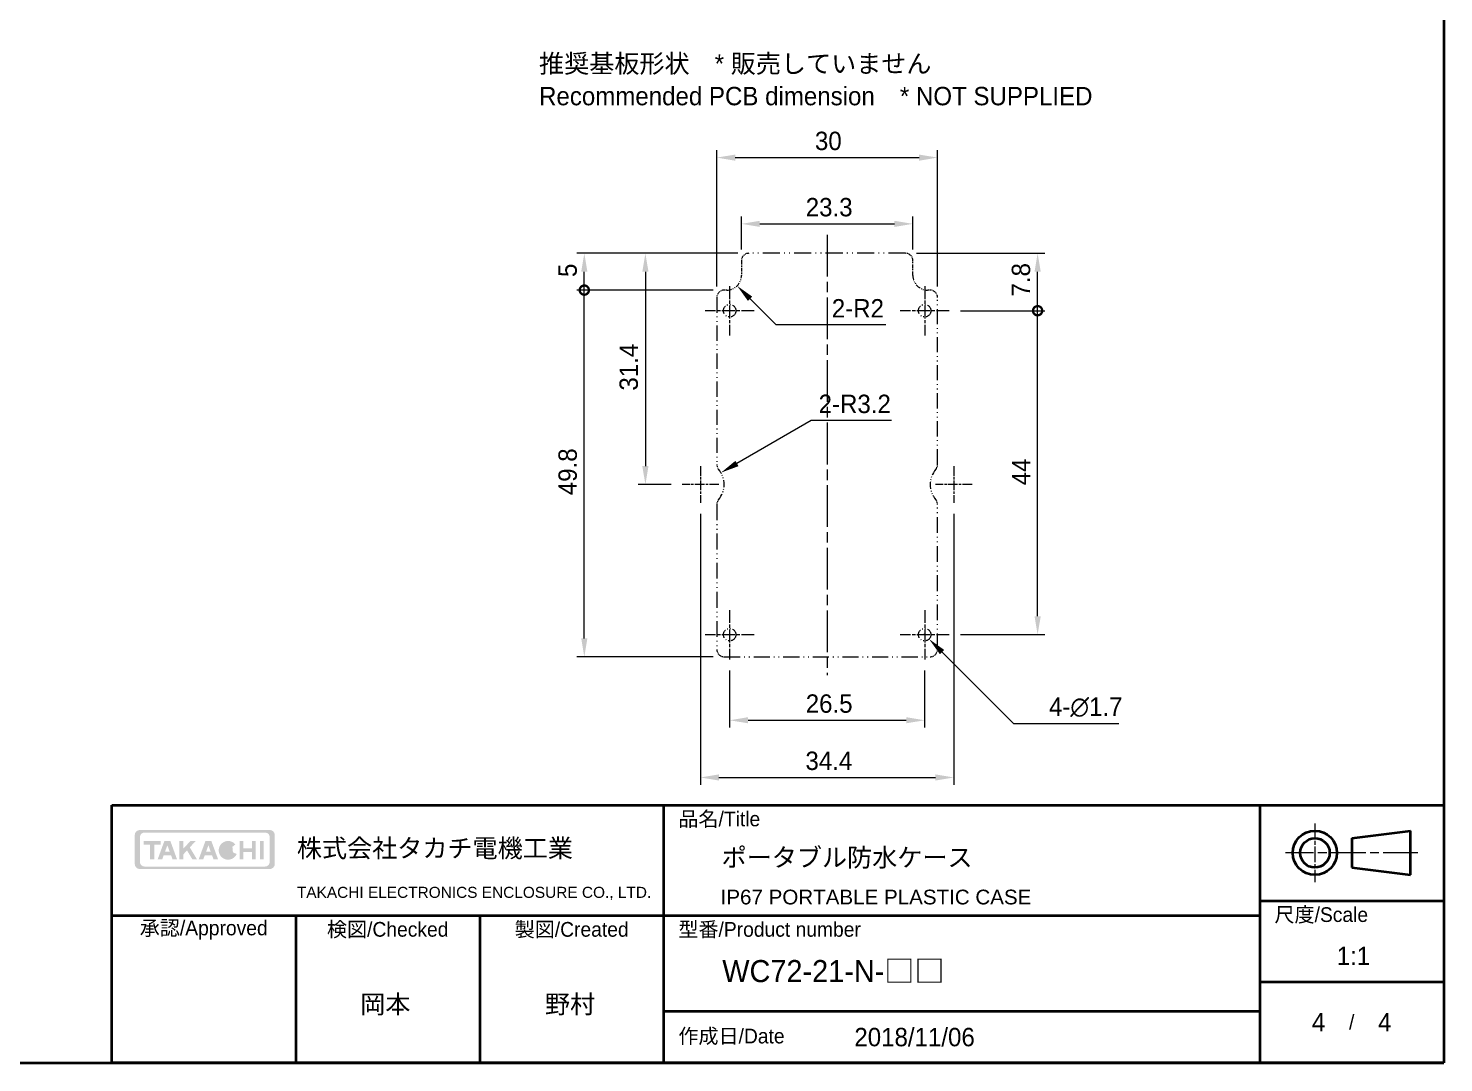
# Model space of a CAD drawing. Header units: millimetres. Extents: x 0 to 1594, y 0 to 281.
# Drawn here: x 1401.7 to 1594, y 0 to 140.5 of the extents above; entities that cross this region are included whole.
import ezdxf
from ezdxf.enums import TextEntityAlignment as Align

# ---------------------------------------------------------------- set-up
doc = ezdxf.new("R2010")
doc.units = ezdxf.units.MM
doc.linetypes.add('CHAIN', pattern=[0.3543, 0.2362, -0.0295, 0.0591, -0.0295])
doc.linetypes.add('DASH_DOUBLE_DOT', pattern=[0.4398, 0.24, -0.06, 0.0098, -0.06, 0.01, -0.06])
doc.layers.get('Defpoints').update_dxf_attribs({"lineweight": 25})
for name, color, linetype, lineweight in [('Border (ISO)', 7, 'Continuous', 35), ('Dimension (ISO)', 7, 'Continuous', 18), ('Symbol (ISO)', 7, 'Continuous', 18), ('Title (ISO)', 7, 'Continuous', 35), ('Visible (ISO)', 7, 'Continuous', 35)]:
    doc.layers.add(name, color=color, linetype=linetype, lineweight=lineweight)
for name, color, linetype, lineweight, true_color in [('Center Mark (ISO)', 7, 'Continuous', 18, 0x80ffff), ('Centerline (ISO)', 7, 'Continuous', 18, 0x80ffff), ('Hatch (ISO)', 1, 'Continuous', 18, 0xff0000)]:
    doc.layers.add(name, color=color, linetype=linetype, lineweight=lineweight, true_color=true_color)
doc.styles.add('Note Text (TK)', font='')
doc.styles.add('文字スタイル40', font='')
doc.styles.add('文字スタイル67', font='arial.ttf')
doc.styles.get('Note Text (TK)').set_extended_font_data('MS PGothic')
doc.styles.get('文字スタイル40').set_extended_font_data('MS PGothic')
doc.dimstyles.new('Default - Method 1b (TK)', dxfattribs={"dimtxt": 2.5, "dimasz": 2.5, "dimexe": 1, "dimexo": 1.5, "dimgap": 1, "dimtad": 1, "dimtoh": 1, "dimrnd": 1e-08, "dimdsep": 46, "dimtxsty": 'Note Text (TK)', "dimcen": 0.09, "dimdle": 5, "dimclrd": 100, "dimclre": 100, "dimclrt": 7, "dimadec": 1, "dimazin": 1, "dimtfac": 1, "dimtmove": 0, "dimatfit": 3, "dimfxl": 0, "dimtolj": 1, "dimlwd": -1, "dimlwe": -1, "dimarcsym": 0})

# ---------------------------------------------------------------- blocks, each defined once
blk = doc.blocks.new('図面枠 tk図枠')
at = {"layer": 'Border (ISO)'}
for p in [(405.5, 289), (14.5, 8)]:
    blk.add_line(p, (405.5, 8), dxfattribs=at)
blk = doc.blocks.new('表題欄 tk表題欄')
at = {"layer": 'Hatch (ISO)'}
h = blk.add_hatch(color=256, dxfattribs=at)
edge = h.paths.add_edge_path(flags=0)
edge.add_arc((95.58, 236.3), 0.596, 270, 360)
edge.add_line((96.17, 236.3), (96.17, 239.71))
edge.add_arc((95.58, 239.71), 0.596, 0, 90)
edge.add_line((95.58, 240.31), (79.14, 240.31))
edge.add_arc((79.14, 239.71), 0.596, 90, 180)
edge.add_line((78.54, 239.71), (78.54, 236.3))
edge.add_arc((79.14, 236.3), 0.596, 180, 270)
edge.add_line((79.14, 235.7), (95.58, 235.7))
edge = h.paths.add_edge_path()
edge.add_line((77.84, 239.96), (77.84, 236.05))
edge.add_arc((78.54, 236.05), 0.702, 180, 270)
edge.add_line((78.54, 235.35), (96.17, 235.35))
edge.add_arc((96.17, 236.05), 0.702, 270, 360)
edge.add_line((96.87, 236.05), (96.87, 239.96))
edge.add_arc((96.17, 239.96), 0.702, 0, 90)
edge.add_line((96.17, 240.66), (78.54, 240.66))
edge.add_arc((78.54, 239.96), 0.702, 90, 180)
for points in [[(79.07, 239.15), (79.07, 238.66), (79.92, 238.66), (79.92, 236.66), (80.51, 236.66), (80.51, 238.66), (81.36, 238.66), (81.36, 239.15)], [(85.68, 236.66), (84.94, 237.89), (84.42, 237.32), (84.42, 236.66), (83.9, 236.66), (83.9, 239.15), (84.42, 239.15), (84.42, 238.1), (85.39, 239.15), (86.11, 239.15), (85.32, 238.3), (86.3, 236.66)], [(92.09, 239.15), (92.09, 236.66), (92.61, 236.66), (92.61, 237.66), (93.77, 237.66), (93.77, 236.66), (94.29, 236.66), (94.29, 239.15), (93.77, 239.15), (93.77, 238.15), (92.61, 238.15), (92.61, 239.15)], [(94.84, 239.15), (94.84, 236.66), (95.36, 236.66), (95.36, 239.15)]]:
    blk.add_hatch(color=256, dxfattribs=at).paths.add_polyline_path(points)
h = blk.add_hatch(color=256, dxfattribs=at)
h.paths.add_polyline_path([(82.59, 237.71), (81.95, 237.71), (82.27, 238.58)], flags=0)
h.paths.add_polyline_path([(82.78, 237.2), (81.76, 237.2), (81.57, 236.66), (80.95, 236.66), (81.86, 239.15), (82.68, 239.15), (83.59, 236.66), (82.98, 236.66)])
h = blk.add_hatch(color=256, dxfattribs=at)
h.paths.add_polyline_path([(87.53, 237.71), (88.16, 237.71), (87.85, 238.58)], flags=0)
h.paths.add_polyline_path([(87.14, 236.66), (87.34, 237.2), (88.35, 237.2), (88.55, 236.66), (89.17, 236.66), (88.25, 239.15), (87.44, 239.15), (86.52, 236.66)])
h = blk.add_hatch(color=256, dxfattribs=at)
edge = h.paths.add_edge_path()
edge.add_arc((90.52, 237.9), 1.27, 38.5505, 336.582)
edge.add_line((91.69, 237.4), (91.17, 237.62))
edge.add_ellipse((90.52, 237.9), major_axis=(0, -0.8), ratio=0.867347, start_angle=124.651, end_angle=429.4109, ccw=False)
edge.add_line((91.09, 238.36), (91.52, 238.7))
at = {"layer": 'Title (ISO)'}
for p, q in [((74.71, 244.05), (255.71, 244.05)), ((74.71, 209.05), (74.71, 244.05)), ((149.71, 244.05), (149.71, 209.05)), ((230.71, 244.05), (230.71, 209.05)), ((255.71, 244.05), (255.71, 209.05)), ((243.21, 239.55), (251.21, 240.55)), ((251.21, 234.55), (251.21, 240.55)), ((243.21, 239.55), (243.21, 235.55)), ((243.21, 235.55), (251.21, 234.55)), ((230.71, 231.05), (255.71, 231.05)), ((74.71, 229.05), (230.71, 229.05)), ((99.71, 229.05), (99.71, 209.05)), ((124.71, 229.05), (124.71, 209.05)), ((230.71, 220.05), (255.71, 220.05)), ((149.71, 216.05), (230.71, 216.05)), ((255.71, 209.05), (74.71, 209.05))]:
    blk.add_line(p, q, dxfattribs=at)
at = {"layer": 'Title (ISO)', "color": 4, "linetype": 'CHAIN', "lineweight": 18, "ltscale": 8.88956, "true_color": 0x00ffff}
blk.add_line((238.21, 241.55), (238.21, 233.55), dxfattribs=at)
at = {"layer": 'Title (ISO)', "color": 4, "linetype": 'CHAIN', "lineweight": 18, "ltscale": 20.001633, "true_color": 0x00ffff}
blk.add_line((252.21, 237.55), (234.21, 237.55), dxfattribs=at)
at = {"layer": 'Title (ISO)'}
for radius in [3, 2]:
    blk.add_circle((238.21, 237.55), radius, dxfattribs=at)
at = {"layer": 'Title (ISO)', "color": 1, "true_color": 0xff0000, "char_height": 2, "line_spacing_factor": 1.5, "style": 'Note Text (TK)'}
for s, insert, attachment_point in [('\\fＭＳ Ｐゴシック|b0|i0;\\H2.0000;品名/Title', (151.71, 242.05), 4), ('\\fＭＳ Ｐゴシック|b0|i0;\\H2.0000;尺度/Scale', (232.71, 229.05), 4), ('\\fＭＳ Ｐゴシック|b0|i0;\\H2.0000;承認/Approved', (87.21, 227.05), 5), ('\\fＭＳ Ｐゴシック|b0|i0;\\H2.0000;検図/Checked', (112.21, 227.05), 5), ('\\fＭＳ Ｐゴシック|b0|i0;\\H2.0000;製図/Created', (137.21, 227.05), 5), ('\\fＭＳ Ｐゴシック|b0|i0;\\H2.0000;型番/Product number', (151.71, 227.05), 4), ('\\fＭＳ Ｐゴシック|b0|i0;\\H2.0000;作成日/Date', (151.71, 212.55), 4)]:
    blk.add_mtext(s, dxfattribs=dict(at, insert=insert, attachment_point=attachment_point))
at = {"layer": 'Title (ISO)', "color": 7, "line_spacing_factor": 1.5, "style": 'Note Text (TK)'}
for s, insert, char_height, attachment_point in [('株式会社タカチ電機工業', (99.87, 238.05), 2.5, 4), ('\\fArial|b0|i0;\\H1.4986;TAKACHI ELECTRONICS ENCLOSURE CO., LTD.', (99.87, 232.05), 1.4986, 4), ('\\fＭＳ Ｐゴシック|b0|i0;\\H2.0000;/', (243.21, 214.55), 2, 5)]:
    blk.add_mtext(s, dxfattribs=dict(at, insert=insert, char_height=char_height, attachment_point=attachment_point))
at = {"layer": 'Title (ISO)', "color": 7}
for tag, p, height, style in [('<品名>_001', (157.58, 235.68), 2.5, 'Note Text (TK)'), ('<Title>_001', (157.45, 230.55), 2, '文字スタイル67'), ('<尺度>_001', (241.17, 222.3), 2.5, 'Note Text (TK)'), ('<型番>_001', (157.67, 219.99), 3, '文字スタイル40'), ('<検図>_001', (108.48, 215.75), 2.5, 'Note Text (TK)'), ('<製図>_001', (133.58, 215.75), 2.5, 'Note Text (TK)'), ('<ページ_No.>_001', (237.95, 213.3), 2.5, 'Note Text (TK)'), ('<総ページ数>_001', (246.79, 213.3), 2.5, 'Note Text (TK)'), ('作成日_001', (175.63, 211.28), 2.5, 'Note Text (TK)')]:
    blk.add_attdef(tag, p, '', height=height, dxfattribs=dict(at, style=style))
at = {"layer": 'Title (ISO)', "color": 7, "style": 'Note Text (TK)'}
blk.add_attdef('<承認>', text='', height=2.5, dxfattribs=at).set_placement((87.21, 217.05), align=Align.MIDDLE_CENTER)
blk = doc.blocks.new('*D154')
at = {"layer": 'Defpoints', "color": 0, "transparency": 16777216}
for p in [(1521.87, 113.94), (1498.57, 108.94), (1521.87, 108.94)]:
    blk.add_point(p, dxfattribs=at)
at = {"layer": 'Dimension (ISO)', "color": 100, "transparency": 16777216}
for p, q in [((1498.57, 110.44), (1498.57, 114.94)), ((1501.07, 113.94), (1519.37, 113.94)), ((1521.87, 110.44), (1521.87, 114.94))]:
    blk.add_line(p, q, dxfattribs=at)
for points in [[(1501.07, 114.35), (1501.07, 113.52), (1498.57, 113.94)], [(1519.37, 114.35), (1519.37, 113.52), (1521.87, 113.94)]]:
    blk.add_solid(points, dxfattribs=at)
at = {"layer": 'Dimension (ISO)', "color": 7, "transparency": 16777216, "insert": (1507.31, 116.19), "char_height": 2.5, "attachment_point": 4, "style": 'Note Text (TK)'}
blk.add_mtext('\\A1;23.3', dxfattribs=at)
blk = doc.blocks.new('*D155')
at = {"layer": 'Defpoints', "color": 0, "transparency": 16777216}
for p in [(1525.22, 122.94), (1495.22, 103.94), (1525.22, 103.94)]:
    blk.add_point(p, dxfattribs=at)
at = {"layer": 'Dimension (ISO)', "color": 100, "transparency": 16777216}
for p, q in [((1495.22, 105.44), (1495.22, 123.94)), ((1525.22, 105.44), (1525.22, 123.94)), ((1497.72, 122.94), (1522.72, 122.94))]:
    blk.add_line(p, q, dxfattribs=at)
for points in [[(1497.72, 123.35), (1497.72, 122.52), (1495.22, 122.94)], [(1522.72, 123.35), (1522.72, 122.52), (1525.22, 122.94)]]:
    blk.add_solid(points, dxfattribs=at)
at = {"layer": 'Dimension (ISO)', "color": 7, "transparency": 16777216, "insert": (1508.56, 125.19), "char_height": 2.5, "attachment_point": 4, "style": 'Note Text (TK)'}
blk.add_mtext('\\A1;30', dxfattribs=at)
blk = doc.blocks.new('*D156')
at = {"layer": 'Defpoints', "color": 0, "transparency": 16777216}
for p in [(1499.57, 109.94), (1485.52, 78.54), (1490.52, 78.54)]:
    blk.add_point(p, dxfattribs=at)
at = {"layer": 'Dimension (ISO)', "color": 100, "transparency": 16777216}
for p, q in [((1498.07, 109.94), (1484.52, 109.94)), ((1485.52, 107.44), (1485.52, 81.04)), ((1489.02, 78.54), (1484.52, 78.54))]:
    blk.add_line(p, q, dxfattribs=at)
for points in [[(1485.1, 107.44), (1485.94, 107.44), (1485.52, 109.94)], [(1485.1, 81.04), (1485.94, 81.04), (1485.52, 78.54)]]:
    blk.add_solid(points, dxfattribs=at)
at = {"layer": 'Dimension (ISO)', "color": 7, "transparency": 16777216, "insert": (1483.27, 91.29), "char_height": 2.5, "attachment_point": 4, "rotation": 90, "style": 'Note Text (TK)'}
blk.add_mtext('\\A1;31.4', dxfattribs=at)
blk = doc.blocks.new('_DotSmall')
at = {"color": 0, "linetype": 'ByBlock', "const_width": 0.5}
blk.add_lwpolyline([(-0.0625, 0, 1), (0.0625, 0, 1)], format="xyb", close=True, dxfattribs=at)
blk = doc.blocks.new('*D157')
at = {"layer": 'Defpoints', "color": 0, "transparency": 16777216}
for p in [(1477.22, 109.94), (1499.57, 109.94), (1496.22, 104.94)]:
    blk.add_point(p, dxfattribs=at)
at = {"layer": 'Dimension (ISO)', "color": 100, "transparency": 16777216}
for p, q in [((1498.07, 109.94), (1476.22, 109.94)), ((1477.22, 104.94), (1477.22, 107.44)), ((1494.72, 104.94), (1476.22, 104.94))]:
    blk.add_line(p, q, dxfattribs=at)
blk.add_solid([(1476.8, 107.44), (1477.64, 107.44), (1477.22, 109.94)], dxfattribs=at)
at = {"layer": 'Dimension (ISO)', "color": 100, "transparency": 16777216, "xscale": 2.5, "yscale": 2.5, "zscale": 2.5, "rotation": 270}
blk.add_blockref('_DotSmall', (1477.22, 104.94), dxfattribs=at)
at = {"layer": 'Dimension (ISO)', "color": 7, "transparency": 16777216, "insert": (1474.97, 106.72), "char_height": 2.5, "attachment_point": 4, "rotation": 90, "style": 'Note Text (TK)'}
blk.add_mtext('\\A1;5', dxfattribs=at)
blk = doc.blocks.new('*D158')
at = {"layer": 'Defpoints', "color": 0, "transparency": 16777216}
for p in [(1477.22, 104.94), (1496.22, 104.94), (1496.22, 55.14)]:
    blk.add_point(p, dxfattribs=at)
at = {"layer": 'Dimension (ISO)', "color": 100, "transparency": 16777216}
for p, q in [((1494.72, 104.94), (1476.22, 104.94)), ((1477.22, 57.64), (1477.22, 104.94)), ((1494.72, 55.14), (1476.22, 55.14))]:
    blk.add_line(p, q, dxfattribs=at)
blk.add_solid([(1476.8, 57.64), (1477.64, 57.64), (1477.22, 55.14)], dxfattribs=at)
at = {"layer": 'Dimension (ISO)', "color": 100, "transparency": 16777216, "xscale": 2.5, "yscale": 2.5, "zscale": 2.5, "rotation": 90}
blk.add_blockref('_DotSmall', (1477.22, 104.94), dxfattribs=at)
at = {"layer": 'Dimension (ISO)', "color": 7, "transparency": 16777216, "insert": (1474.97, 77.08), "char_height": 2.5, "attachment_point": 4, "rotation": 90, "style": 'Note Text (TK)'}
blk.add_mtext('\\A1;49.8', dxfattribs=at)
blk = doc.blocks.new('*D159')
at = {"layer": 'Defpoints', "color": 0, "transparency": 16777216}
for p in [(1496.97, 54.79), (1523.47, 54.79), (1523.47, 46.51)]:
    blk.add_point(p, dxfattribs=at)
at = {"layer": 'Dimension (ISO)', "color": 100, "transparency": 16777216}
for p, q in [((1496.97, 53.29), (1496.97, 45.51)), ((1523.47, 53.29), (1523.47, 45.51)), ((1499.47, 46.51), (1520.97, 46.51))]:
    blk.add_line(p, q, dxfattribs=at)
for points in [[(1499.47, 46.93), (1499.47, 46.1), (1496.97, 46.51)], [(1520.97, 46.93), (1520.97, 46.1), (1523.47, 46.51)]]:
    blk.add_solid(points, dxfattribs=at)
at = {"layer": 'Dimension (ISO)', "color": 7, "transparency": 16777216, "insert": (1507.31, 48.76), "char_height": 2.5, "attachment_point": 4, "style": 'Note Text (TK)'}
blk.add_mtext('\\A1;26.5', dxfattribs=at)
blk = doc.blocks.new('*D160')
at = {"layer": 'Defpoints', "color": 0, "transparency": 16777216}
for p in [(1493.02, 76.04), (1527.42, 76.04), (1527.42, 38.74)]:
    blk.add_point(p, dxfattribs=at)
at = {"layer": 'Dimension (ISO)', "color": 100, "transparency": 16777216}
for p, q in [((1493.02, 74.54), (1493.02, 37.74)), ((1527.42, 74.54), (1527.42, 37.74)), ((1495.52, 38.74), (1524.92, 38.74))]:
    blk.add_line(p, q, dxfattribs=at)
for points in [[(1495.52, 39.16), (1495.52, 38.32), (1493.02, 38.74)], [(1524.92, 39.16), (1524.92, 38.32), (1527.42, 38.74)]]:
    blk.add_solid(points, dxfattribs=at)
at = {"layer": 'Dimension (ISO)', "color": 7, "transparency": 16777216, "insert": (1507.27, 40.99), "char_height": 2.5, "attachment_point": 4, "style": 'Note Text (TK)'}
blk.add_mtext('\\A1;34.4', dxfattribs=at)
blk = doc.blocks.new('*D161')
at = {"layer": 'Defpoints', "color": 0, "transparency": 16777216}
for p in [(1520.87, 109.94), (1538.82, 109.94), (1526.82, 102.14)]:
    blk.add_point(p, dxfattribs=at)
at = {"layer": 'Dimension (ISO)', "color": 100, "transparency": 16777216}
for p, q in [((1522.37, 109.94), (1539.82, 109.94)), ((1538.82, 102.14), (1538.82, 107.44)), ((1528.32, 102.14), (1539.82, 102.14))]:
    blk.add_line(p, q, dxfattribs=at)
blk.add_solid([(1538.4, 107.44), (1539.24, 107.44), (1538.82, 109.94)], dxfattribs=at)
at = {"layer": 'Dimension (ISO)', "color": 100, "transparency": 16777216, "xscale": 2.5, "yscale": 2.5, "zscale": 2.5, "rotation": 270}
blk.add_blockref('_DotSmall', (1538.82, 102.14), dxfattribs=at)
at = {"layer": 'Dimension (ISO)', "color": 7, "transparency": 16777216, "insert": (1536.57, 104.07), "char_height": 2.5, "attachment_point": 4, "rotation": 90, "style": 'Note Text (TK)'}
blk.add_mtext('\\A1;7.8', dxfattribs=at)
blk = doc.blocks.new('*D162')
at = {"layer": 'Defpoints', "color": 0, "transparency": 16777216}
for p in [(1526.82, 102.14), (1538.82, 102.14), (1526.82, 58.14)]:
    blk.add_point(p, dxfattribs=at)
at = {"layer": 'Dimension (ISO)', "color": 100, "transparency": 16777216}
for p, q in [((1528.32, 102.14), (1539.82, 102.14)), ((1538.82, 60.64), (1538.82, 102.14)), ((1528.32, 58.14), (1539.82, 58.14))]:
    blk.add_line(p, q, dxfattribs=at)
blk.add_solid([(1538.4, 60.64), (1539.24, 60.64), (1538.82, 58.14)], dxfattribs=at)
at = {"layer": 'Dimension (ISO)', "color": 100, "transparency": 16777216, "xscale": 2.5, "yscale": 2.5, "zscale": 2.5, "rotation": 90}
blk.add_blockref('_DotSmall', (1538.82, 102.14), dxfattribs=at)
at = {"layer": 'Dimension (ISO)', "color": 7, "transparency": 16777216, "insert": (1536.57, 78.43), "char_height": 2.5, "attachment_point": 4, "rotation": 90, "style": 'Note Text (TK)'}
blk.add_mtext('\\A1;44', dxfattribs=at)
blk = doc.blocks.new('*D163')
at = {"layer": 'Defpoints', "color": 0, "transparency": 16777216}
for p in [(1522.87, 58.74), (1524.07, 57.54)]:
    blk.add_point(p, dxfattribs=at)
at = {"layer": 'Dimension (ISO)', "color": 100, "transparency": 16777216}
for p, q in [((1523.38, 58.14), (1523.56, 58.14)), ((1523.47, 58.05), (1523.47, 58.23)), ((1535.58, 46.03), (1525.84, 55.77)), ((1549.84, 46.03), (1535.58, 46.03))]:
    blk.add_line(p, q, dxfattribs=at)
blk.add_solid([(1526.13, 56.06), (1525.55, 55.47), (1524.07, 57.54)], dxfattribs=at)
at = {"layer": 'Dimension (ISO)', "color": 7, "transparency": 16777216, "insert": (1540.36, 48.28), "char_height": 2.5, "attachment_point": 4, "style": 'Note Text (TK)'}
blk.add_mtext('\\A1;\\fＭＳ Ｐゴシック|b0|i0;\\H2.5000;4-∅1.7', dxfattribs=at)
blk = doc.blocks.new('*D164')
at = {"layer": 'Defpoints', "color": 0, "transparency": 16777216}
for p in [(1496.57, 106.94), (1497.99, 105.52)]:
    blk.add_point(p, dxfattribs=at)
at = {"layer": 'Dimension (ISO)', "color": 100, "transparency": 16777216}
for p, q in [((1503.29, 100.22), (1499.75, 103.76)), ((1518.21, 100.22), (1503.29, 100.22))]:
    blk.add_line(p, q, dxfattribs=at)
blk.add_solid([(1500.05, 104.05), (1499.46, 103.46), (1497.99, 105.52)], dxfattribs=at)
at = {"layer": 'Dimension (ISO)', "color": 7, "transparency": 16777216, "insert": (1510.85, 102.47), "char_height": 2.5, "attachment_point": 4, "style": 'Note Text (TK)'}
blk.add_mtext('\\A1;\\fＭＳ Ｐゴシック|b0|i0;\\H2.5000;2-R2', dxfattribs=at)
blk = doc.blocks.new('*D165')
at = {"layer": 'Defpoints', "color": 0, "transparency": 16777216}
for p in [(1495.79, 80.14), (1493.02, 78.54)]:
    blk.add_point(p, dxfattribs=at)
at = {"layer": 'Dimension (ISO)', "color": 100, "transparency": 16777216}
for p, q in [((1508.06, 87.22), (1497.96, 81.39)), ((1518.97, 87.22), (1508.06, 87.22))]:
    blk.add_line(p, q, dxfattribs=at)
blk.add_solid([(1497.75, 81.75), (1498.17, 81.03), (1495.79, 80.14)], dxfattribs=at)
at = {"layer": 'Dimension (ISO)', "color": 7, "transparency": 16777216, "insert": (1509.06, 89.47), "char_height": 2.5, "attachment_point": 4, "style": 'Note Text (TK)'}
blk.add_mtext('\\A1;\\fＭＳ Ｐゴシック|b0|i0;\\H2.5000;2-R3.2', dxfattribs=at)

msp = doc.modelspace()

# ---------------------------------------------------------------- linework, layer by layer
at = {"layer": 'Center Mark (ISO)', "linetype": 'CHAIN', "ltscale": 7.44499}
for p, q in [((1496.9711, 105.4877), (1496.9711, 98.7877)), ((1523.4711, 105.4877), (1523.4711, 98.7877)), ((1500.3211, 102.1377), (1493.6211, 102.1377)), ((1526.8211, 102.1377), (1520.1211, 102.1377)), ((1496.9711, 61.4877), (1496.9711, 54.7877)), ((1523.4711, 61.4877), (1523.4711, 54.7877)), ((1500.3211, 58.1377), (1493.6211, 58.1377)), ((1526.8211, 58.1377), (1520.1211, 58.1377))]:
    msp.add_line(p, q, dxfattribs=at)
at = {"layer": 'Center Mark (ISO)', "linetype": 'CHAIN', "ltscale": 5.555937}
for p, q in [((1493.0211, 81.0377), (1493.0211, 76.0377)), ((1527.4211, 81.0377), (1527.4211, 76.0377)), ((1495.5211, 78.5377), (1490.5211, 78.5377)), ((1529.9211, 78.5377), (1524.9211, 78.5377))]:
    msp.add_line(p, q, dxfattribs=at)
at = {"layer": 'Centerline (ISO)', "linetype": 'CHAIN', "ltscale": 23.990969}
msp.add_line((1510.2211, 112.4377), (1510.2211, 52.6377), dxfattribs=at)
at = {"layer": 'Visible (ISO)', "linetype": 'DASH_DOUBLE_DOT', "lineweight": 18, "ltscale": 9.686221}
msp.add_line((1520.8711, 109.9377), (1499.5711, 109.9377), dxfattribs=at)
at = {"layer": 'Visible (ISO)', "linetype": 'DASH_DOUBLE_DOT', "lineweight": 18, "ltscale": 1.790263}
for p, q in [((1498.5711, 108.9377), (1498.5711, 106.9377)), ((1521.8711, 106.9377), (1521.8711, 108.9377))]:
    msp.add_line(p, q, dxfattribs=at)
at = {"layer": 'Visible (ISO)', "linetype": 'DASH_DOUBLE_DOT', "lineweight": 18, "ltscale": 8.594705}
for p, q in [((1495.2211, 103.9377), (1495.2211, 81.258)), ((1525.2211, 81.258), (1525.2211, 103.9377))]:
    msp.add_line(p, q, dxfattribs=at)
at = {"layer": 'Visible (ISO)', "linetype": 'DASH_DOUBLE_DOT', "lineweight": 18, "ltscale": 0.313213}
for p, q in [((1496.5711, 104.9377), (1496.2211, 104.9377)), ((1524.2211, 104.9377), (1523.8711, 104.9377))]:
    msp.add_line(p, q, dxfattribs=at)
at = {"layer": 'Visible (ISO)', "linetype": 'DASH_DOUBLE_DOT', "lineweight": 18, "ltscale": 8.949389}
for p, q in [((1495.2211, 75.8174), (1495.2211, 56.1377)), ((1525.2211, 56.1377), (1525.2211, 75.8174))]:
    msp.add_line(p, q, dxfattribs=at)
at = {"layer": 'Visible (ISO)', "linetype": 'DASH_DOUBLE_DOT', "lineweight": 18, "ltscale": 9.095043}
msp.add_line((1496.2211, 55.1377), (1524.2211, 55.1377), dxfattribs=at)
at = {"layer": 'Visible (ISO)', "linetype": 'DASH_DOUBLE_DOT', "lineweight": 18, "ltscale": 4.780802}
for centre in [(1496.9711, 102.1377), (1523.4711, 102.1377), (1496.9711, 58.1377), (1523.4711, 58.1377)]:
    msp.add_circle(centre, 0.85, dxfattribs=at)
at = {"layer": 'Visible (ISO)', "linetype": 'DASH_DOUBLE_DOT', "lineweight": 18, "ltscale": 1.406048}
for centre, start, end in [((1499.5711, 108.9377), 90, 180), ((1520.8711, 108.9377), 0, 90), ((1496.2211, 103.9377), 90, 180), ((1524.2211, 103.9377), 0, 90), ((1496.2211, 56.1377), 180, 270), ((1524.2211, 56.1377), 270, 0)]:
    msp.add_arc(centre, 1, start, end, dxfattribs=at)
at = {"layer": 'Visible (ISO)', "linetype": 'DASH_DOUBLE_DOT', "lineweight": 18, "ltscale": 2.812195}
for centre, start, end in [((1496.5711, 106.9377), 270, 0), ((1523.8711, 106.9377), 180, 270)]:
    msp.add_arc(centre, 2, start, end, dxfattribs=at)
at = {"layer": 'Visible (ISO)', "linetype": 'DASH_DOUBLE_DOT', "lineweight": 18, "ltscale": 0.630598}
for centre, start, end in [((1496.2211, 81.258), 180, 220.367594), ((1524.2211, 81.258), 319.632406, 0), ((1496.2211, 75.8174), 139.632406, 180), ((1524.2211, 75.8174), 0, 40.367594)]:
    msp.add_arc(centre, 1, start, end, dxfattribs=at)
at = {"layer": 'Visible (ISO)', "linetype": 'DASH_DOUBLE_DOT', "lineweight": 18, "ltscale": 4.036366}
for centre, start, end in [((1493.0211, 78.5377), 319.632406, 40.367594), ((1527.4211, 78.5377), 139.632406, 220.367594)]:
    msp.add_arc(centre, 3.2, start, end, dxfattribs=at)

# ---------------------------------------------------------------- block references
msp.add_blockref('図面枠 tk図枠', (1188.5, -8))
ref = msp.add_blockref('表題欄 tk表題欄', (1338.2912, -209.0527))
ref.add_attrib('<品名>_001', 'ポータブル防水ケース', (1495.8722, 26.6293), dxfattribs={"layer": 'Title (ISO)', "color": 7, "height": 2.5, "style": 'Note Text (TK)'})
ref.add_attrib('<型番>_001', 'WC72-21-N-□□', (1495.9659, 10.9403), dxfattribs={"layer": 'Title (ISO)', "color": 7, "height": 3, "style": '文字スタイル40'})
ref.add_attrib('<尺度>_001', '1:1', (1579.4616, 13.25), dxfattribs={"layer": 'Title (ISO)', "color": 7, "height": 2.5, "style": 'Note Text (TK)'})
ref.add_attrib('作成日_001', '2018/11/06', (1513.9162, 2.2287), dxfattribs={"layer": 'Title (ISO)', "color": 7, "height": 2.5, "style": 'Note Text (TK)'})
ref.add_attrib('<検図>_001', '岡本', (1446.7713, 6.7003), dxfattribs={"layer": 'Title (ISO)', "color": 7, "height": 2.5, "style": 'Note Text (TK)'})
ref.add_attrib('<製図>_001', '野村', (1471.8707, 6.7003), dxfattribs={"layer": 'Title (ISO)', "color": 7, "height": 2.5, "style": 'Note Text (TK)'})
ref.add_attrib('<Title>_001', 'IP67 PORTABLE PLASTIC CASE', (1495.7394, 21.4993), dxfattribs={"layer": 'Title (ISO)', "color": 7, "height": 2, "style": '文字スタイル67'})
ref.add_attrib('<ページ_No.>_001', '4', (1576.0838, 4.25), dxfattribs={"layer": 'Title (ISO)', "color": 7, "height": 2.5, "style": 'Note Text (TK)'})
ref.add_attrib('<総ページ数>_001', '4', (1585.0838, 4.25), dxfattribs={"layer": 'Title (ISO)', "color": 7, "height": 2.5, "style": 'Note Text (TK)'})

# ---------------------------------------------------------------- texts
at = {"layer": 'Symbol (ISO)', "color": 7, "insert": (1471.069, 133.4828), "char_height": 2.5, "width": 78.333335, "attachment_point": 4, "line_spacing_factor": 1.058182, "style": 'Note Text (TK)'}
msp.add_mtext('{\\fＭＳ Ｐゴシック|b0|i0;推奨基板形状\u3000* 販売していません\\P\\fＭＳ Ｐゴシック|b0|i0;Recommended PCB dimension\u3000* NOT SUPPLIED}', dxfattribs=at)

# ---------------------------------------------------------------- dimensions: what is measured, and where the dimension line sits
at = {"layer": 'Dimension (ISO)', "color": 100, "true_color": 0x00ff3f}
for base, p1, p2, angle, override, picture, middle in [((1525.2211, 122.9377), (1495.2211, 103.9377), (1525.2211, 103.9377), 180, {"dimgap": 1, "dimtoh": 0, "dimdec": 2, "dimtol": 0, "dimlim": 0, "dimtp": 0, "dimtm": 0, "dimtdec": 2, "dimtofl": 0, "dimatfit": 1}, '*D155', (1510.2211, 122.9377)), ((1521.8711, 113.9377), (1498.5711, 108.9377), (1521.8711, 108.9377), 180, {"dimgap": 1, "dimtoh": 0, "dimdec": 2, "dimtol": 0, "dimlim": 0, "dimtp": 0, "dimtm": 0, "dimtdec": 2, "dimtofl": 0, "dimatfit": 1}, '*D154', (1510.2211, 113.9377)), ((1477.2211, 109.9377), (1496.2211, 104.9377), (1499.5711, 109.9377), 270, {"dimgap": 1, "dimtoh": 0, "dimdec": 2, "dimblk1": 'DotSmall', "dimsah": 1, "dimdle": 0, "dimtol": 0, "dimlim": 0, "dimtp": 0, "dimtm": 0, "dimtdec": 2, "dimtofl": 1, "dimatfit": 1}, '*D157', (1477.2211, 107.4477)), ((1485.5211, 78.5377), (1499.5711, 109.9377), (1490.5211, 78.5377), 90, {"dimgap": 1, "dimtoh": 0, "dimdec": 2, "dimtol": 0, "dimlim": 0, "dimtp": 0, "dimtm": 0, "dimtdec": 2, "dimtofl": 0, "dimatfit": 1}, '*D156', (1485.5211, 94.2377)), ((1538.8211, 109.9377), (1526.8211, 102.1377), (1520.8711, 109.9377), 270, {"dimgap": 1, "dimtoh": 0, "dimdec": 2, "dimblk1": 'DotSmall', "dimsah": 1, "dimdle": 0, "dimtol": 0, "dimlim": 0, "dimtp": 0, "dimtm": 0, "dimtdec": 2, "dimtofl": 0, "dimatfit": 1}, '*D161', (1538.8211, 106.0477)), ((1477.2211, 104.9377), (1496.2211, 55.1377), (1496.2211, 104.9377), 270, {"dimgap": 1, "dimtoh": 0, "dimdec": 2, "dimblk2": 'DotSmall', "dimsah": 1, "dimdle": 0, "dimtol": 0, "dimlim": 0, "dimtp": 0, "dimtm": 0, "dimtdec": 2, "dimtofl": 0, "dimatfit": 1}, '*D158', (1477.2211, 80.0277)), ((1538.8211, 102.1377), (1526.8211, 58.1377), (1526.8211, 102.1377), 270, {"dimgap": 1, "dimtoh": 0, "dimdec": 2, "dimblk2": 'DotSmall', "dimsah": 1, "dimdle": 0, "dimtol": 0, "dimlim": 0, "dimtp": 0, "dimtm": 0, "dimtdec": 2, "dimtofl": 0, "dimatfit": 1}, '*D162', (1538.8211, 80.1277)), ((1527.4211, 38.7399), (1493.0211, 76.0377), (1527.4211, 76.0377), 180, {"dimgap": 1, "dimtoh": 0, "dimdec": 2, "dimtol": 0, "dimlim": 0, "dimtp": 0, "dimtm": 0, "dimtdec": 2, "dimtofl": 0, "dimatfit": 1}, '*D160', (1510.2211, 38.7399)), ((1523.4711, 46.5147), (1496.9711, 54.7877), (1523.4711, 54.7877), 180, {"dimgap": 1, "dimtoh": 0, "dimdec": 2, "dimtol": 0, "dimlim": 0, "dimtp": 0, "dimtm": 0, "dimtdec": 2, "dimtofl": 0, "dimatfit": 1}, '*D159', (1510.2211, 46.5147))]:
    dim = msp.add_linear_dim(base=base, p1=p1, p2=p2, angle=angle, dimstyle='Default - Method 1b (TK)', override=override, dxfattribs=at)
    dim.commit()
    dim.dimension.update_dxf_attribs({"geometry": picture, "text_midpoint": middle, "dimtype": 160})
for center, mpoint, picture, middle in [((1496.5711, 106.9377), (1497.9853, 105.5235), '*D164', (1514.5299, 100.2202)), ((1493.0211, 78.5377), (1495.7924, 80.1377), '*D165', (1514.0168, 87.2201))]:
    dim = msp.add_radius_dim(center=center, mpoint=mpoint, text='\\fＭＳ Ｐゴシック|b0|i0;\\H2.5000;2-<>', dimstyle='Default - Method 1b (TK)', override={"dimgap": 1, "dimtih": 1, "dimdec": 2, "dimlfac": 1, "dimcen": 0, "dimtol": 0, "dimlim": 0, "dimtp": 0, "dimtm": 0, "dimtdec": 2, "dimtofl": 0}, dxfattribs=at)
    dim.commit()
    dim.dimension.update_dxf_attribs({"geometry": picture, "text_midpoint": middle, "dimtype": 164})
dim = msp.add_diameter_dim_2p(p1=(1522.8701, 58.7388), p2=(1524.0722, 57.5367), text='\\fＭＳ Ｐゴシック|b0|i0;\\H2.5000;4-<>', dimstyle='Default - Method 1b (TK)', override={"dimgap": 1, "dimtih": 1, "dimdec": 2, "dimlfac": 1, "dimtol": 0, "dimlim": 0, "dimtp": 0, "dimtm": 0, "dimtdec": 2, "dimtofl": 0}, dxfattribs=at)
dim.commit()
dim.dimension.update_dxf_attribs({"geometry": '*D163', "text_midpoint": (1545.1001, 46.0324), "dimtype": 163})

doc.saveas('drawing.dxf')
